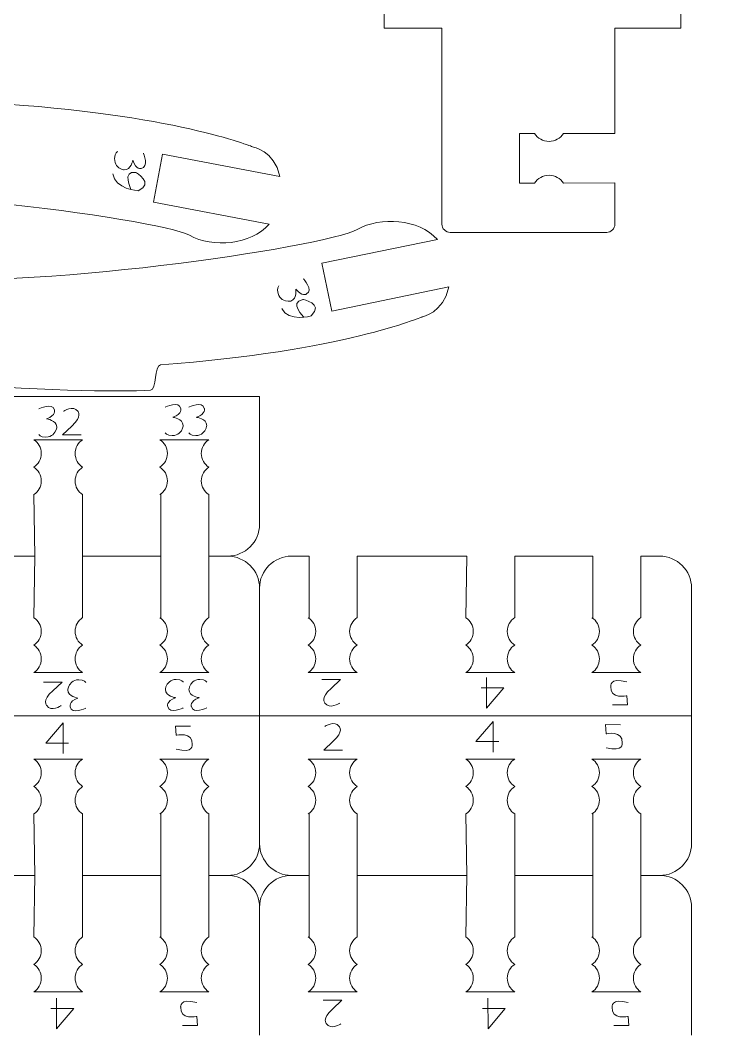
# Model space of a CAD drawing. Header units: centimetres. Extents: x -25 to 25, y -32.5 to 32.5.
# Drawn here: x 10.67 to 15.02, y -26.27 to -20.06 of the extents above; entities that cross this region are included whole.
import ezdxf

# ---------------------------------------------------------------- set-up
doc = ezdxf.new("R2010")
doc.units = ezdxf.units.CM
doc.header["$MEASUREMENT"] = 0
doc.layers.add('Capa 1', color=7, linetype='Continuous')

msp = doc.modelspace()

# ---------------------------------------------------------------- linework, layer by layer
at = {"layer": 'Capa 1', "color": 250, "lineweight": 9}
for points in [[(12.89804, -14.02155), (12.89804, -14.02155), (12.89804, -20.11241), (12.89804, -20.11241)], [(10.74885, -22.63686), (10.74885, -22.63686), (11.04886, -22.63702), (11.04886, -22.63702)], [(11.52241, -22.63686), (11.52241, -22.63686), (11.82242, -22.63702), (11.82242, -22.63702)], [(10.75486, -23.35103), (10.75486, -23.35103), (10.74885, -22.97374), (10.74885, -22.97374)], [(11.04886, -22.9739), (11.04886, -22.9739), (11.04886, -23.35103), (11.04886, -23.35103)], [(11.52842, -23.35103), (11.52842, -23.35103), (11.52842, -22.96956), (11.52842, -22.96956)], [(11.82242, -22.9739), (11.82242, -22.9739), (11.82242, -23.35103), (11.82242, -23.35103)], [(11.93744, -23.35103), (12.04524, -23.35103), (12.13344, -23.26283), (12.13344, -23.15503)], [(10.74885, -24.0652), (10.74885, -24.0652), (11.04886, -24.06504), (11.04886, -24.06504)], [(11.52241, -24.0652), (11.52241, -24.0652), (11.82242, -24.06504), (11.82242, -24.06504)], [(12.43203, -24.0652), (12.43203, -24.0652), (12.73204, -24.06504), (12.73204, -24.06504)], [(13.39796, -24.0652), (13.39796, -24.0652), (13.69797, -24.06504), (13.69797, -24.06504)], [(14.17152, -24.0652), (14.17152, -24.0652), (14.47153, -24.06504), (14.47153, -24.06504)], [(9.48433, -24.33021), (9.48433, -24.33021), (12.13344, -24.33021), (12.13344, -24.33021)], [(12.13344, -24.33021), (12.13344, -24.33021), (14.78255, -24.33021), (14.78255, -24.33021)], [(10.74885, -24.59522), (10.74885, -24.59522), (11.04886, -24.59538), (11.04886, -24.59538)], [(11.52241, -24.59522), (11.52241, -24.59522), (11.82242, -24.59538), (11.82242, -24.59538)], [(12.43203, -24.59522), (12.43203, -24.59522), (12.73204, -24.59538), (12.73204, -24.59538)], [(13.39796, -24.59522), (13.39796, -24.59522), (13.69797, -24.59538), (13.69797, -24.59538)], [(14.17152, -24.59522), (14.17152, -24.59522), (14.47153, -24.59538), (14.47153, -24.59538)], [(10.75486, -25.30939), (10.75486, -25.30939), (10.74885, -24.9321), (10.74885, -24.9321)], [(11.04886, -24.93226), (11.04886, -24.93226), (11.04886, -25.30939), (11.04886, -25.30939)], [(11.52842, -25.30939), (11.52842, -25.30939), (11.52842, -24.92792), (11.52842, -24.92792)], [(11.82242, -24.93226), (11.82242, -24.93226), (11.82242, -25.30939), (11.82242, -25.30939)], [(12.43804, -25.30939), (12.43804, -25.30939), (12.43804, -24.92792), (12.43804, -24.92792)], [(12.73204, -24.93226), (12.73204, -24.93226), (12.73204, -25.30939), (12.73204, -25.30939)], [(13.40397, -25.30939), (13.40397, -25.30939), (13.39796, -24.9321), (13.39796, -24.9321)], [(13.69797, -24.93226), (13.69797, -24.93226), (13.69797, -25.30939), (13.69797, -25.30939)], [(14.17753, -25.30939), (14.17753, -25.30939), (14.17753, -24.92792), (14.17753, -24.92792)], [(14.47153, -24.93226), (14.47153, -24.93226), (14.47153, -25.30939), (14.47153, -25.30939)], [(11.93744, -25.30939), (12.04524, -25.30939), (12.13344, -25.22119), (12.13344, -25.11339)], [(10.74885, -26.02356), (10.74885, -26.02356), (11.04886, -26.0234), (11.04886, -26.0234)], [(11.52241, -26.02356), (11.52241, -26.02356), (11.82242, -26.0234), (11.82242, -26.0234)], [(12.43203, -26.02356), (12.43203, -26.02356), (12.73204, -26.0234), (12.73204, -26.0234)], [(13.39796, -26.02356), (13.39796, -26.02356), (13.69797, -26.0234), (13.69797, -26.0234)], [(14.17152, -26.02356), (14.17152, -26.02356), (14.47153, -26.0234), (14.47153, -26.0234)]]:
    msp.add_open_spline(points, degree=3, dxfattribs=at)
at = {"layer": 'Capa 1', "color": 250, "lineweight": 18}
for points, knots in [([(15.01636, -19.55958), (15.01636, -19.55958), (14.71636, -19.55958), (14.71636, -19.55958), (14.71636, -19.55958), (14.71636, -19.55958), (14.71636, -20.11241), (14.71636, -20.11241)], [0, 0, 0, 0, 0.3333333, 0.3333333, 0.3333333, 0.3333333, 1, 1, 1, 1]), ([(7.49315, -20.80047), (8.21607, -20.49843), (10.05513, -20.40134), (10.41841, -20.41829), (10.41841, -20.41829), (10.46025, -20.42024), (10.44289, -20.57028), (10.48309, -20.57261), (10.48309, -20.57261), (11.59984, -20.63732), (12.09076, -20.8403), (12.09076, -20.8403), (12.09076, -20.8403), (12.09076, -20.8403), (12.22378, -20.86312), (12.25852, -21.02155), (12.25852, -21.02155), (12.25852, -21.02155), (11.53938, -20.88523), (11.53938, -20.88523), (11.53938, -20.88523), (11.53938, -20.88523), (11.4835, -21.17997), (11.4835, -21.17997), (11.4835, -21.17997), (11.4835, -21.17997), (12.19344, -21.31455), (12.19344, -21.31455), (12.19344, -21.31455), (12.07759, -21.44312), (11.8492, -21.46191), (11.70302, -21.38307), (11.70302, -21.38307), (11.50758, -21.27765), (9.61249, -21.03108), (8.9022, -21.14603), (8.9022, -21.14603), (8.19191, -21.26099), (8.0458, -21.49385), (7.59701, -21.47727), (7.59701, -21.47727), (7.49089, -21.47334), (7.41366, -21.43829), (7.36121, -21.38594), (7.36121, -21.38594), (7.36121, -21.38594), (8.10762, -21.15758), (8.10762, -21.15758), (8.10762, -21.15758), (8.10762, -21.15758), (8.01985, -20.87071), (8.01985, -20.87071), (8.01985, -20.87071), (8.01985, -20.87071), (7.27623, -21.09821), (7.27623, -21.09821), (7.27623, -21.09821), (7.2939, -20.96449), (7.37419, -20.83792), (7.49315, -20.80047)], [0, 0, 0, 0, 0.0625, 0.0625, 0.0625, 0.0625, 0.125, 0.125, 0.125, 0.125, 0.1875, 0.1875, 0.1875, 0.1875, 0.25, 0.25, 0.25, 0.25, 0.3125, 0.3125, 0.3125, 0.3125, 0.375, 0.375, 0.375, 0.375, 0.4375, 0.4375, 0.4375, 0.4375, 0.5, 0.5, 0.5, 0.5, 0.5625, 0.5625, 0.5625, 0.5625, 0.625, 0.625, 0.625, 0.625, 0.6875, 0.6875, 0.6875, 0.6875, 0.75, 0.75, 0.75, 0.75, 0.8125, 0.8125, 0.8125, 0.8125, 0.875, 0.875, 0.875, 0.875, 1, 1, 1, 1]), ([(8.53267, -22.00028), (9.26051, -22.29024), (11.10094, -22.3567), (11.46389, -22.3337), (11.46389, -22.3337), (11.50569, -22.33105), (11.48583, -22.18133), (11.52599, -22.17832), (11.52599, -22.17832), (12.6415, -22.09503), (13.12898, -21.88391), (13.12898, -21.88391), (13.12898, -21.88391), (13.12898, -21.88391), (13.2616, -21.85888), (13.2937, -21.6999), (13.2937, -21.6999), (13.2937, -21.6999), (12.57692, -21.84817), (12.57692, -21.84817), (12.57692, -21.84817), (12.57692, -21.84817), (12.51615, -21.55439), (12.51615, -21.55439), (12.51615, -21.55439), (12.51615, -21.55439), (13.22375, -21.40801), (13.22375, -21.40801), (13.22375, -21.40801), (13.10578, -21.2814), (12.87711, -21.26641), (12.73225, -21.34768), (12.73225, -21.34768), (12.5386, -21.45633), (10.64787, -21.73442), (9.93577, -21.6313), (9.93577, -21.6313), (9.22366, -21.52819), (9.07369, -21.29779), (8.62525, -21.32184), (8.62525, -21.32184), (8.51921, -21.32753), (8.44257, -21.36387), (8.391, -21.41708), (8.391, -21.41708), (8.391, -21.41708), (9.14111, -21.63299), (9.14111, -21.63299), (9.14111, -21.63299), (9.14111, -21.63299), (9.05813, -21.92128), (9.05813, -21.92128), (9.05813, -21.92128), (9.05813, -21.92128), (8.31082, -21.70618), (8.31082, -21.70618), (8.31082, -21.70618), (8.33071, -21.83959), (8.4131, -21.9648), (8.53267, -22.00028)], [0, 0, 0, 0, 0.0625, 0.0625, 0.0625, 0.0625, 0.125, 0.125, 0.125, 0.125, 0.1875, 0.1875, 0.1875, 0.1875, 0.25, 0.25, 0.25, 0.25, 0.3125, 0.3125, 0.3125, 0.3125, 0.375, 0.375, 0.375, 0.375, 0.4375, 0.4375, 0.4375, 0.4375, 0.5, 0.5, 0.5, 0.5, 0.5625, 0.5625, 0.5625, 0.5625, 0.625, 0.625, 0.625, 0.625, 0.6875, 0.6875, 0.6875, 0.6875, 0.75, 0.75, 0.75, 0.75, 0.8125, 0.8125, 0.8125, 0.8125, 0.875, 0.875, 0.875, 0.875, 1, 1, 1, 1]), ([(10.74885, -22.8053), (10.77655, -22.78752), (10.79491, -22.75644), (10.79491, -22.72108), (10.79491, -22.72108), (10.79491, -22.68572), (10.77655, -22.65464), (10.74885, -22.63686)], [0, 0, 0, 0, 0.3333333, 0.3333333, 0.3333333, 0.3333333, 1, 1, 1, 1]), ([(11.04886, -22.80546), (11.02116, -22.78768), (11.0028, -22.7566), (11.0028, -22.72124), (11.0028, -22.72124), (11.0028, -22.68588), (11.02116, -22.6548), (11.04886, -22.63702)], [0, 0, 0, 0, 0.3333333, 0.3333333, 0.3333333, 0.3333333, 1, 1, 1, 1]), ([(11.52241, -22.8053), (11.55011, -22.78752), (11.56847, -22.75644), (11.56847, -22.72108), (11.56847, -22.72108), (11.56847, -22.68572), (11.55011, -22.65464), (11.52241, -22.63686)], [0, 0, 0, 0, 0.3333333, 0.3333333, 0.3333333, 0.3333333, 1, 1, 1, 1]), ([(11.82242, -22.80546), (11.79472, -22.78768), (11.77636, -22.7566), (11.77636, -22.72124), (11.77636, -22.72124), (11.77636, -22.68588), (11.79472, -22.6548), (11.82242, -22.63702)], [0, 0, 0, 0, 0.3333333, 0.3333333, 0.3333333, 0.3333333, 1, 1, 1, 1]), ([(10.74885, -22.97374), (10.77655, -22.95596), (10.79491, -22.92488), (10.79491, -22.88952), (10.79491, -22.88952), (10.79491, -22.85416), (10.77655, -22.82308), (10.74885, -22.8053)], [0, 0, 0, 0, 0.3333333, 0.3333333, 0.3333333, 0.3333333, 1, 1, 1, 1]), ([(11.04886, -22.9739), (11.02116, -22.95612), (11.0028, -22.92504), (11.0028, -22.88968), (11.0028, -22.88968), (11.0028, -22.85432), (11.02116, -22.82324), (11.04886, -22.80546)], [0, 0, 0, 0, 0.3333333, 0.3333333, 0.3333333, 0.3333333, 1, 1, 1, 1]), ([(11.52241, -22.97374), (11.55011, -22.95596), (11.56847, -22.92488), (11.56847, -22.88952), (11.56847, -22.88952), (11.56847, -22.85416), (11.55011, -22.82308), (11.52241, -22.8053)], [0, 0, 0, 0, 0.3333333, 0.3333333, 0.3333333, 0.3333333, 1, 1, 1, 1]), ([(11.82242, -22.9739), (11.79472, -22.95612), (11.77636, -22.92504), (11.77636, -22.88968), (11.77636, -22.88968), (11.77636, -22.85432), (11.79472, -22.82324), (11.82242, -22.80546)], [0, 0, 0, 0, 0.3333333, 0.3333333, 0.3333333, 0.3333333, 1, 1, 1, 1]), ([(10.74885, -23.72832), (10.77655, -23.7461), (10.79491, -23.77718), (10.79491, -23.81254), (10.79491, -23.81254), (10.79491, -23.8479), (10.77655, -23.87898), (10.74885, -23.89676)], [0, 0, 0, 0, 0.3333333, 0.3333333, 0.3333333, 0.3333333, 1, 1, 1, 1]), ([(11.04886, -23.72816), (11.02116, -23.74594), (11.0028, -23.77702), (11.0028, -23.81238), (11.0028, -23.81238), (11.0028, -23.84774), (11.02116, -23.87882), (11.04886, -23.8966)], [0, 0, 0, 0, 0.3333333, 0.3333333, 0.3333333, 0.3333333, 1, 1, 1, 1]), ([(11.52241, -23.72832), (11.55011, -23.7461), (11.56847, -23.77718), (11.56847, -23.81254), (11.56847, -23.81254), (11.56847, -23.8479), (11.55011, -23.87898), (11.52241, -23.89676)], [0, 0, 0, 0, 0.3333333, 0.3333333, 0.3333333, 0.3333333, 1, 1, 1, 1]), ([(11.82242, -23.72816), (11.79472, -23.74594), (11.77636, -23.77702), (11.77636, -23.81238), (11.77636, -23.81238), (11.77636, -23.84774), (11.79472, -23.87882), (11.82242, -23.8966)], [0, 0, 0, 0, 0.3333333, 0.3333333, 0.3333333, 0.3333333, 1, 1, 1, 1]), ([(12.43203, -23.72832), (12.45973, -23.7461), (12.47809, -23.77718), (12.47809, -23.81254), (12.47809, -23.81254), (12.47809, -23.8479), (12.45973, -23.87898), (12.43203, -23.89676)], [0, 0, 0, 0, 0.3333333, 0.3333333, 0.3333333, 0.3333333, 1, 1, 1, 1]), ([(12.73204, -23.72816), (12.70434, -23.74594), (12.68598, -23.77702), (12.68598, -23.81238), (12.68598, -23.81238), (12.68598, -23.84774), (12.70434, -23.87882), (12.73204, -23.8966)], [0, 0, 0, 0, 0.3333333, 0.3333333, 0.3333333, 0.3333333, 1, 1, 1, 1]), ([(13.39796, -23.72832), (13.42566, -23.7461), (13.44402, -23.77718), (13.44402, -23.81254), (13.44402, -23.81254), (13.44402, -23.8479), (13.42566, -23.87898), (13.39796, -23.89676)], [0, 0, 0, 0, 0.3333333, 0.3333333, 0.3333333, 0.3333333, 1, 1, 1, 1]), ([(13.69797, -23.72816), (13.67027, -23.74594), (13.65191, -23.77702), (13.65191, -23.81238), (13.65191, -23.81238), (13.65191, -23.84774), (13.67027, -23.87882), (13.69797, -23.8966)], [0, 0, 0, 0, 0.3333333, 0.3333333, 0.3333333, 0.3333333, 1, 1, 1, 1]), ([(14.17152, -23.72832), (14.19922, -23.7461), (14.21758, -23.77718), (14.21758, -23.81254), (14.21758, -23.81254), (14.21758, -23.8479), (14.19922, -23.87898), (14.17152, -23.89676)], [0, 0, 0, 0, 0.3333333, 0.3333333, 0.3333333, 0.3333333, 1, 1, 1, 1]), ([(14.47153, -23.72816), (14.44383, -23.74594), (14.42547, -23.77702), (14.42547, -23.81238), (14.42547, -23.81238), (14.42547, -23.84774), (14.44383, -23.87882), (14.47153, -23.8966)], [0, 0, 0, 0, 0.3333333, 0.3333333, 0.3333333, 0.3333333, 1, 1, 1, 1]), ([(10.74885, -23.89676), (10.77655, -23.91454), (10.79491, -23.94562), (10.79491, -23.98098), (10.79491, -23.98098), (10.79491, -24.01634), (10.77655, -24.04742), (10.74885, -24.0652)], [0, 0, 0, 0, 0.3333333, 0.3333333, 0.3333333, 0.3333333, 1, 1, 1, 1]), ([(11.04886, -23.8966), (11.02116, -23.91438), (11.0028, -23.94546), (11.0028, -23.98082), (11.0028, -23.98082), (11.0028, -24.01618), (11.02116, -24.04726), (11.04886, -24.06504)], [0, 0, 0, 0, 0.3333333, 0.3333333, 0.3333333, 0.3333333, 1, 1, 1, 1]), ([(11.52241, -23.89676), (11.55011, -23.91454), (11.56847, -23.94562), (11.56847, -23.98098), (11.56847, -23.98098), (11.56847, -24.01634), (11.55011, -24.04742), (11.52241, -24.0652)], [0, 0, 0, 0, 0.3333333, 0.3333333, 0.3333333, 0.3333333, 1, 1, 1, 1]), ([(11.82242, -23.8966), (11.79472, -23.91438), (11.77636, -23.94546), (11.77636, -23.98082), (11.77636, -23.98082), (11.77636, -24.01618), (11.79472, -24.04726), (11.82242, -24.06504)], [0, 0, 0, 0, 0.3333333, 0.3333333, 0.3333333, 0.3333333, 1, 1, 1, 1]), ([(12.43203, -23.89676), (12.45973, -23.91454), (12.47809, -23.94562), (12.47809, -23.98098), (12.47809, -23.98098), (12.47809, -24.01634), (12.45973, -24.04742), (12.43203, -24.0652)], [0, 0, 0, 0, 0.3333333, 0.3333333, 0.3333333, 0.3333333, 1, 1, 1, 1]), ([(12.73204, -23.8966), (12.70434, -23.91438), (12.68598, -23.94546), (12.68598, -23.98082), (12.68598, -23.98082), (12.68598, -24.01618), (12.70434, -24.04726), (12.73204, -24.06504)], [0, 0, 0, 0, 0.3333333, 0.3333333, 0.3333333, 0.3333333, 1, 1, 1, 1]), ([(13.39796, -23.89676), (13.42566, -23.91454), (13.44402, -23.94562), (13.44402, -23.98098), (13.44402, -23.98098), (13.44402, -24.01634), (13.42566, -24.04742), (13.39796, -24.0652)], [0, 0, 0, 0, 0.3333333, 0.3333333, 0.3333333, 0.3333333, 1, 1, 1, 1]), ([(13.69797, -23.8966), (13.67027, -23.91438), (13.65191, -23.94546), (13.65191, -23.98082), (13.65191, -23.98082), (13.65191, -24.01618), (13.67027, -24.04726), (13.69797, -24.06504)], [0, 0, 0, 0, 0.3333333, 0.3333333, 0.3333333, 0.3333333, 1, 1, 1, 1]), ([(14.17152, -23.89676), (14.19922, -23.91454), (14.21758, -23.94562), (14.21758, -23.98098), (14.21758, -23.98098), (14.21758, -24.01634), (14.19922, -24.04742), (14.17152, -24.0652)], [0, 0, 0, 0, 0.3333333, 0.3333333, 0.3333333, 0.3333333, 1, 1, 1, 1]), ([(14.47153, -23.8966), (14.44383, -23.91438), (14.42547, -23.94546), (14.42547, -23.98082), (14.42547, -23.98082), (14.42547, -24.01618), (14.44383, -24.04726), (14.47153, -24.06504)], [0, 0, 0, 0, 0.3333333, 0.3333333, 0.3333333, 0.3333333, 1, 1, 1, 1]), ([(10.74885, -24.76366), (10.77655, -24.74588), (10.79491, -24.7148), (10.79491, -24.67944), (10.79491, -24.67944), (10.79491, -24.64408), (10.77655, -24.613), (10.74885, -24.59522)], [0, 0, 0, 0, 0.3333333, 0.3333333, 0.3333333, 0.3333333, 1, 1, 1, 1]), ([(11.04886, -24.76382), (11.02116, -24.74604), (11.0028, -24.71496), (11.0028, -24.6796), (11.0028, -24.6796), (11.0028, -24.64424), (11.02116, -24.61316), (11.04886, -24.59538)], [0, 0, 0, 0, 0.3333333, 0.3333333, 0.3333333, 0.3333333, 1, 1, 1, 1]), ([(11.52241, -24.76366), (11.55011, -24.74588), (11.56847, -24.7148), (11.56847, -24.67944), (11.56847, -24.67944), (11.56847, -24.64408), (11.55011, -24.613), (11.52241, -24.59522)], [0, 0, 0, 0, 0.3333333, 0.3333333, 0.3333333, 0.3333333, 1, 1, 1, 1]), ([(11.82242, -24.76382), (11.79472, -24.74604), (11.77636, -24.71496), (11.77636, -24.6796), (11.77636, -24.6796), (11.77636, -24.64424), (11.79472, -24.61316), (11.82242, -24.59538)], [0, 0, 0, 0, 0.3333333, 0.3333333, 0.3333333, 0.3333333, 1, 1, 1, 1]), ([(12.43203, -24.76366), (12.45973, -24.74588), (12.47809, -24.7148), (12.47809, -24.67944), (12.47809, -24.67944), (12.47809, -24.64408), (12.45973, -24.613), (12.43203, -24.59522)], [0, 0, 0, 0, 0.3333333, 0.3333333, 0.3333333, 0.3333333, 1, 1, 1, 1]), ([(12.73204, -24.76382), (12.70434, -24.74604), (12.68598, -24.71496), (12.68598, -24.6796), (12.68598, -24.6796), (12.68598, -24.64424), (12.70434, -24.61316), (12.73204, -24.59538)], [0, 0, 0, 0, 0.3333333, 0.3333333, 0.3333333, 0.3333333, 1, 1, 1, 1]), ([(13.39796, -24.76366), (13.42566, -24.74588), (13.44402, -24.7148), (13.44402, -24.67944), (13.44402, -24.67944), (13.44402, -24.64408), (13.42566, -24.613), (13.39796, -24.59522)], [0, 0, 0, 0, 0.3333333, 0.3333333, 0.3333333, 0.3333333, 1, 1, 1, 1]), ([(13.69797, -24.76382), (13.67027, -24.74604), (13.65191, -24.71496), (13.65191, -24.6796), (13.65191, -24.6796), (13.65191, -24.64424), (13.67027, -24.61316), (13.69797, -24.59538)], [0, 0, 0, 0, 0.3333333, 0.3333333, 0.3333333, 0.3333333, 1, 1, 1, 1]), ([(14.17152, -24.76366), (14.19922, -24.74588), (14.21758, -24.7148), (14.21758, -24.67944), (14.21758, -24.67944), (14.21758, -24.64408), (14.19922, -24.613), (14.17152, -24.59522)], [0, 0, 0, 0, 0.3333333, 0.3333333, 0.3333333, 0.3333333, 1, 1, 1, 1]), ([(14.47153, -24.76382), (14.44383, -24.74604), (14.42547, -24.71496), (14.42547, -24.6796), (14.42547, -24.6796), (14.42547, -24.64424), (14.44383, -24.61316), (14.47153, -24.59538)], [0, 0, 0, 0, 0.3333333, 0.3333333, 0.3333333, 0.3333333, 1, 1, 1, 1]), ([(10.74885, -24.9321), (10.77655, -24.91432), (10.79491, -24.88324), (10.79491, -24.84788), (10.79491, -24.84788), (10.79491, -24.81252), (10.77655, -24.78144), (10.74885, -24.76366)], [0, 0, 0, 0, 0.3333333, 0.3333333, 0.3333333, 0.3333333, 1, 1, 1, 1]), ([(11.04886, -24.93226), (11.02116, -24.91448), (11.0028, -24.8834), (11.0028, -24.84804), (11.0028, -24.84804), (11.0028, -24.81268), (11.02116, -24.7816), (11.04886, -24.76382)], [0, 0, 0, 0, 0.3333333, 0.3333333, 0.3333333, 0.3333333, 1, 1, 1, 1]), ([(11.52241, -24.9321), (11.55011, -24.91432), (11.56847, -24.88324), (11.56847, -24.84788), (11.56847, -24.84788), (11.56847, -24.81252), (11.55011, -24.78144), (11.52241, -24.76366)], [0, 0, 0, 0, 0.3333333, 0.3333333, 0.3333333, 0.3333333, 1, 1, 1, 1]), ([(11.82242, -24.93226), (11.79472, -24.91448), (11.77636, -24.8834), (11.77636, -24.84804), (11.77636, -24.84804), (11.77636, -24.81268), (11.79472, -24.7816), (11.82242, -24.76382)], [0, 0, 0, 0, 0.3333333, 0.3333333, 0.3333333, 0.3333333, 1, 1, 1, 1]), ([(12.43203, -24.9321), (12.45973, -24.91432), (12.47809, -24.88324), (12.47809, -24.84788), (12.47809, -24.84788), (12.47809, -24.81252), (12.45973, -24.78144), (12.43203, -24.76366)], [0, 0, 0, 0, 0.3333333, 0.3333333, 0.3333333, 0.3333333, 1, 1, 1, 1]), ([(12.73204, -24.93226), (12.70434, -24.91448), (12.68598, -24.8834), (12.68598, -24.84804), (12.68598, -24.84804), (12.68598, -24.81268), (12.70434, -24.7816), (12.73204, -24.76382)], [0, 0, 0, 0, 0.3333333, 0.3333333, 0.3333333, 0.3333333, 1, 1, 1, 1]), ([(13.39796, -24.9321), (13.42566, -24.91432), (13.44402, -24.88324), (13.44402, -24.84788), (13.44402, -24.84788), (13.44402, -24.81252), (13.42566, -24.78144), (13.39796, -24.76366)], [0, 0, 0, 0, 0.3333333, 0.3333333, 0.3333333, 0.3333333, 1, 1, 1, 1]), ([(13.69797, -24.93226), (13.67027, -24.91448), (13.65191, -24.8834), (13.65191, -24.84804), (13.65191, -24.84804), (13.65191, -24.81268), (13.67027, -24.7816), (13.69797, -24.76382)], [0, 0, 0, 0, 0.3333333, 0.3333333, 0.3333333, 0.3333333, 1, 1, 1, 1]), ([(14.17152, -24.9321), (14.19922, -24.91432), (14.21758, -24.88324), (14.21758, -24.84788), (14.21758, -24.84788), (14.21758, -24.81252), (14.19922, -24.78144), (14.17152, -24.76366)], [0, 0, 0, 0, 0.3333333, 0.3333333, 0.3333333, 0.3333333, 1, 1, 1, 1]), ([(14.47153, -24.93226), (14.44383, -24.91448), (14.42547, -24.8834), (14.42547, -24.84804), (14.42547, -24.84804), (14.42547, -24.81268), (14.44383, -24.7816), (14.47153, -24.76382)], [0, 0, 0, 0, 0.3333333, 0.3333333, 0.3333333, 0.3333333, 1, 1, 1, 1]), ([(10.74885, -25.68668), (10.77655, -25.70446), (10.79491, -25.73554), (10.79491, -25.7709), (10.79491, -25.7709), (10.79491, -25.80626), (10.77655, -25.83734), (10.74885, -25.85512)], [0, 0, 0, 0, 0.3333333, 0.3333333, 0.3333333, 0.3333333, 1, 1, 1, 1]), ([(11.04886, -25.68652), (11.02116, -25.7043), (11.0028, -25.73538), (11.0028, -25.77074), (11.0028, -25.77074), (11.0028, -25.8061), (11.02116, -25.83718), (11.04886, -25.85496)], [0, 0, 0, 0, 0.3333333, 0.3333333, 0.3333333, 0.3333333, 1, 1, 1, 1]), ([(11.52241, -25.68668), (11.55011, -25.70446), (11.56847, -25.73554), (11.56847, -25.7709), (11.56847, -25.7709), (11.56847, -25.80626), (11.55011, -25.83734), (11.52241, -25.85512)], [0, 0, 0, 0, 0.3333333, 0.3333333, 0.3333333, 0.3333333, 1, 1, 1, 1]), ([(11.82242, -25.68652), (11.79472, -25.7043), (11.77636, -25.73538), (11.77636, -25.77074), (11.77636, -25.77074), (11.77636, -25.8061), (11.79472, -25.83718), (11.82242, -25.85496)], [0, 0, 0, 0, 0.3333333, 0.3333333, 0.3333333, 0.3333333, 1, 1, 1, 1]), ([(12.43203, -25.68668), (12.45973, -25.70446), (12.47809, -25.73554), (12.47809, -25.7709), (12.47809, -25.7709), (12.47809, -25.80626), (12.45973, -25.83734), (12.43203, -25.85512)], [0, 0, 0, 0, 0.3333333, 0.3333333, 0.3333333, 0.3333333, 1, 1, 1, 1]), ([(12.73204, -25.68652), (12.70434, -25.7043), (12.68598, -25.73538), (12.68598, -25.77074), (12.68598, -25.77074), (12.68598, -25.8061), (12.70434, -25.83718), (12.73204, -25.85496)], [0, 0, 0, 0, 0.3333333, 0.3333333, 0.3333333, 0.3333333, 1, 1, 1, 1]), ([(13.39796, -25.68668), (13.42566, -25.70446), (13.44402, -25.73554), (13.44402, -25.7709), (13.44402, -25.7709), (13.44402, -25.80626), (13.42566, -25.83734), (13.39796, -25.85512)], [0, 0, 0, 0, 0.3333333, 0.3333333, 0.3333333, 0.3333333, 1, 1, 1, 1]), ([(13.69797, -25.68652), (13.67027, -25.7043), (13.65191, -25.73538), (13.65191, -25.77074), (13.65191, -25.77074), (13.65191, -25.8061), (13.67027, -25.83718), (13.69797, -25.85496)], [0, 0, 0, 0, 0.3333333, 0.3333333, 0.3333333, 0.3333333, 1, 1, 1, 1]), ([(14.17152, -25.68668), (14.19922, -25.70446), (14.21758, -25.73554), (14.21758, -25.7709), (14.21758, -25.7709), (14.21758, -25.80626), (14.19922, -25.83734), (14.17152, -25.85512)], [0, 0, 0, 0, 0.3333333, 0.3333333, 0.3333333, 0.3333333, 1, 1, 1, 1]), ([(14.47153, -25.68652), (14.44383, -25.7043), (14.42547, -25.73538), (14.42547, -25.77074), (14.42547, -25.77074), (14.42547, -25.8061), (14.44383, -25.83718), (14.47153, -25.85496)], [0, 0, 0, 0, 0.3333333, 0.3333333, 0.3333333, 0.3333333, 1, 1, 1, 1]), ([(10.74885, -25.85512), (10.77655, -25.8729), (10.79491, -25.90398), (10.79491, -25.93934), (10.79491, -25.93934), (10.79491, -25.9747), (10.77655, -26.00578), (10.74885, -26.02356)], [0, 0, 0, 0, 0.3333333, 0.3333333, 0.3333333, 0.3333333, 1, 1, 1, 1]), ([(11.04886, -25.85496), (11.02116, -25.87274), (11.0028, -25.90382), (11.0028, -25.93918), (11.0028, -25.93918), (11.0028, -25.97454), (11.02116, -26.00562), (11.04886, -26.0234)], [0, 0, 0, 0, 0.3333333, 0.3333333, 0.3333333, 0.3333333, 1, 1, 1, 1]), ([(11.52241, -25.85512), (11.55011, -25.8729), (11.56847, -25.90398), (11.56847, -25.93934), (11.56847, -25.93934), (11.56847, -25.9747), (11.55011, -26.00578), (11.52241, -26.02356)], [0, 0, 0, 0, 0.3333333, 0.3333333, 0.3333333, 0.3333333, 1, 1, 1, 1]), ([(11.82242, -25.85496), (11.79472, -25.87274), (11.77636, -25.90382), (11.77636, -25.93918), (11.77636, -25.93918), (11.77636, -25.97454), (11.79472, -26.00562), (11.82242, -26.0234)], [0, 0, 0, 0, 0.3333333, 0.3333333, 0.3333333, 0.3333333, 1, 1, 1, 1]), ([(12.43203, -25.85512), (12.45973, -25.8729), (12.47809, -25.90398), (12.47809, -25.93934), (12.47809, -25.93934), (12.47809, -25.9747), (12.45973, -26.00578), (12.43203, -26.02356)], [0, 0, 0, 0, 0.3333333, 0.3333333, 0.3333333, 0.3333333, 1, 1, 1, 1]), ([(12.73204, -25.85496), (12.70434, -25.87274), (12.68598, -25.90382), (12.68598, -25.93918), (12.68598, -25.93918), (12.68598, -25.97454), (12.70434, -26.00562), (12.73204, -26.0234)], [0, 0, 0, 0, 0.3333333, 0.3333333, 0.3333333, 0.3333333, 1, 1, 1, 1]), ([(13.39796, -25.85512), (13.42566, -25.8729), (13.44402, -25.90398), (13.44402, -25.93934), (13.44402, -25.93934), (13.44402, -25.9747), (13.42566, -26.00578), (13.39796, -26.02356)], [0, 0, 0, 0, 0.3333333, 0.3333333, 0.3333333, 0.3333333, 1, 1, 1, 1]), ([(13.69797, -25.85496), (13.67027, -25.87274), (13.65191, -25.90382), (13.65191, -25.93918), (13.65191, -25.93918), (13.65191, -25.97454), (13.67027, -26.00562), (13.69797, -26.0234)], [0, 0, 0, 0, 0.3333333, 0.3333333, 0.3333333, 0.3333333, 1, 1, 1, 1]), ([(14.17152, -25.85512), (14.19922, -25.8729), (14.21758, -25.90398), (14.21758, -25.93934), (14.21758, -25.93934), (14.21758, -25.9747), (14.19922, -26.00578), (14.17152, -26.02356)], [0, 0, 0, 0, 0.3333333, 0.3333333, 0.3333333, 0.3333333, 1, 1, 1, 1]), ([(14.47153, -25.85496), (14.44383, -25.87274), (14.42547, -25.90382), (14.42547, -25.93918), (14.42547, -25.93918), (14.42547, -25.97454), (14.44383, -26.00562), (14.47153, -26.0234)], [0, 0, 0, 0, 0.3333333, 0.3333333, 0.3333333, 0.3333333, 1, 1, 1, 1])]:
    msp.add_open_spline(points, degree=3, knots=knots, dxfattribs=at)
at = {"layer": 'Capa 1', "color": 250, "lineweight": 9}
for points, knots in [([(13.99635, -21.06328), (13.99635, -21.06328), (14.31229, -21.06199), (14.31229, -21.06199), (14.31229, -21.06199), (14.31229, -21.06199), (14.31229, -21.31452), (14.31229, -21.31452), (14.31229, -21.31452), (14.31229, -21.32792), (14.30695, -21.34076), (14.29752, -21.35023), (14.29752, -21.35023), (14.28809, -21.3597), (14.27515, -21.36502), (14.26177, -21.36504), (14.26177, -21.36504), (14.26177, -21.36504), (13.30216, -21.36504), (13.30216, -21.36504), (13.30216, -21.36504), (13.28876, -21.36504), (13.27589, -21.35966), (13.26645, -21.35027), (13.26645, -21.35027), (13.25701, -21.34088), (13.25164, -21.32792), (13.25164, -21.31452), (13.25164, -21.31452), (13.25164, -21.31452), (13.25164, -20.11241), (13.25164, -20.11241), (13.25164, -20.11241), (13.25164, -20.11241), (12.89804, -20.11241), (12.89804, -20.11241)], [0, 0, 0, 0, 0.1, 0.1, 0.1, 0.1, 0.2, 0.2, 0.2, 0.2, 0.3, 0.3, 0.3, 0.3, 0.4, 0.4, 0.4, 0.4, 0.5, 0.5, 0.5, 0.5, 0.6, 0.6, 0.6, 0.6, 0.7, 0.7, 0.7, 0.7, 0.8, 0.8, 0.8, 0.8, 1, 1, 1, 1]), ([(14.71636, -20.11241), (14.71636, -20.11241), (14.31229, -20.11241), (14.31229, -20.11241), (14.31229, -20.11241), (14.31229, -20.11241), (14.31229, -20.75892), (14.31229, -20.75892), (14.31229, -20.75892), (14.31229, -20.75892), (13.99635, -20.75892), (13.99635, -20.75892)], [0, 0, 0, 0, 0.25, 0.25, 0.25, 0.25, 0.5, 0.5, 0.5, 0.5, 1, 1, 1, 1]), ([(13.82009, -20.75892), (13.82009, -20.75892), (13.72758, -20.75881), (13.72758, -20.75881), (13.72758, -20.75881), (13.72758, -20.75881), (13.72758, -21.06328), (13.72758, -21.06328), (13.72758, -21.06328), (13.72758, -21.06328), (13.82011, -21.06328), (13.82011, -21.06328)], [0, 0, 0, 0, 0.25, 0.25, 0.25, 0.25, 0.5, 0.5, 0.5, 0.5, 1, 1, 1, 1]), ([(13.99635, -20.75892), (13.97773, -20.78791), (13.94521, -20.80712), (13.90822, -20.80712), (13.90822, -20.80712), (13.87122, -20.80712), (13.8387, -20.78791), (13.82009, -20.75892)], [0, 0, 0, 0, 0.3333333, 0.3333333, 0.3333333, 0.3333333, 1, 1, 1, 1]), ([(13.99635, -21.06328), (13.97773, -21.03429), (13.94521, -21.01508), (13.90822, -21.01508), (13.90822, -21.01508), (13.87122, -21.01508), (13.8387, -21.03429), (13.82009, -21.06328)], [0, 0, 0, 0, 0.3333333, 0.3333333, 0.3333333, 0.3333333, 1, 1, 1, 1]), ([(9.48433, -22.37185), (9.48433, -22.37185), (12.13344, -22.37185), (12.13344, -22.37185), (12.13344, -22.37185), (12.13344, -22.37185), (12.13344, -23.15503), (12.13344, -23.15503)], [0, 0, 0, 0, 0.3333333, 0.3333333, 0.3333333, 0.3333333, 1, 1, 1, 1]), ([(10.08293, -23.72816), (10.08293, -23.72816), (10.08293, -23.35103), (10.08293, -23.35103), (10.08293, -23.35103), (10.08293, -23.35103), (10.75486, -23.35103), (10.75486, -23.35103), (10.75486, -23.35103), (10.75486, -23.35103), (10.74885, -23.72832), (10.74885, -23.72832)], [0, 0, 0, 0, 0.25, 0.25, 0.25, 0.25, 0.5, 0.5, 0.5, 0.5, 1, 1, 1, 1]), ([(11.04886, -23.72816), (11.04886, -23.72816), (11.04886, -23.35103), (11.04886, -23.35103), (11.04886, -23.35103), (11.04886, -23.35103), (11.52842, -23.35103), (11.52842, -23.35103), (11.52842, -23.35103), (11.52842, -23.35103), (11.52842, -23.7325), (11.52842, -23.7325)], [0, 0, 0, 0, 0.25, 0.25, 0.25, 0.25, 0.5, 0.5, 0.5, 0.5, 1, 1, 1, 1]), ([(11.82242, -23.72816), (11.82242, -23.72816), (11.82242, -23.35103), (11.82242, -23.35103), (11.82242, -23.35103), (11.82242, -23.35103), (11.93744, -23.35103), (11.93744, -23.35103), (11.93744, -23.35103), (12.04524, -23.35103), (12.13344, -23.43923), (12.13344, -23.54703)], [0, 0, 0, 0, 0.25, 0.25, 0.25, 0.25, 0.5, 0.5, 0.5, 0.5, 1, 1, 1, 1]), ([(12.13344, -24.33021), (12.13344, -23.87638), (12.13344, -23.54703), (12.13344, -23.54703), (12.13344, -23.54703), (12.13344, -23.43923), (12.22164, -23.35103), (12.32944, -23.35103), (12.32944, -23.35103), (12.32944, -23.35103), (12.43804, -23.35103), (12.43804, -23.35103), (12.43804, -23.35103), (12.43804, -23.35103), (12.43804, -23.7325), (12.43804, -23.7325)], [0, 0, 0, 0, 0.2, 0.2, 0.2, 0.2, 0.4, 0.4, 0.4, 0.4, 0.6, 0.6, 0.6, 0.6, 1, 1, 1, 1]), ([(12.73204, -23.72816), (12.73204, -23.72816), (12.73204, -23.35103), (12.73204, -23.35103), (12.73204, -23.35103), (12.73204, -23.35103), (13.40397, -23.35103), (13.40397, -23.35103), (13.40397, -23.35103), (13.40397, -23.35103), (13.39796, -23.72832), (13.39796, -23.72832)], [0, 0, 0, 0, 0.25, 0.25, 0.25, 0.25, 0.5, 0.5, 0.5, 0.5, 1, 1, 1, 1]), ([(13.69797, -23.72816), (13.69797, -23.72816), (13.69797, -23.35103), (13.69797, -23.35103), (13.69797, -23.35103), (13.69797, -23.35103), (14.17753, -23.35103), (14.17753, -23.35103), (14.17753, -23.35103), (14.17753, -23.35103), (14.17753, -23.7325), (14.17753, -23.7325)], [0, 0, 0, 0, 0.25, 0.25, 0.25, 0.25, 0.5, 0.5, 0.5, 0.5, 1, 1, 1, 1]), ([(14.47153, -23.72816), (14.47153, -23.72816), (14.47153, -23.35103), (14.47153, -23.35103), (14.47153, -23.35103), (14.47153, -23.35103), (14.58655, -23.35103), (14.58655, -23.35103), (14.58655, -23.35103), (14.69435, -23.35103), (14.78255, -23.43923), (14.78255, -23.54703), (14.78255, -23.54703), (14.78255, -23.54703), (14.78255, -23.89868), (14.78255, -24.33021)], [0, 0, 0, 0, 0.2, 0.2, 0.2, 0.2, 0.4, 0.4, 0.4, 0.4, 0.6, 0.6, 0.6, 0.6, 1, 1, 1, 1]), ([(12.13344, -24.33021), (12.13344, -24.78404), (12.13344, -25.11339), (12.13344, -25.11339), (12.13344, -25.11339), (12.13344, -25.22119), (12.22164, -25.30939), (12.32944, -25.30939)], [0, 0, 0, 0, 0.3333333, 0.3333333, 0.3333333, 0.3333333, 1, 1, 1, 1]), ([(14.58655, -25.30939), (14.69435, -25.30939), (14.78255, -25.22119), (14.78255, -25.11339), (14.78255, -25.11339), (14.78255, -25.11339), (14.78255, -24.76174), (14.78255, -24.33021)], [0, 0, 0, 0, 0.3333333, 0.3333333, 0.3333333, 0.3333333, 1, 1, 1, 1]), ([(10.08293, -25.68652), (10.08293, -25.68652), (10.08293, -25.30939), (10.08293, -25.30939), (10.08293, -25.30939), (10.08293, -25.30939), (10.75486, -25.30939), (10.75486, -25.30939), (10.75486, -25.30939), (10.75486, -25.30939), (10.74885, -25.68668), (10.74885, -25.68668)], [0, 0, 0, 0, 0.25, 0.25, 0.25, 0.25, 0.5, 0.5, 0.5, 0.5, 1, 1, 1, 1]), ([(11.04886, -25.68652), (11.04886, -25.68652), (11.04886, -25.30939), (11.04886, -25.30939), (11.04886, -25.30939), (11.04886, -25.30939), (11.52842, -25.30939), (11.52842, -25.30939), (11.52842, -25.30939), (11.52842, -25.30939), (11.52842, -25.69086), (11.52842, -25.69086)], [0, 0, 0, 0, 0.25, 0.25, 0.25, 0.25, 0.5, 0.5, 0.5, 0.5, 1, 1, 1, 1]), ([(11.82242, -25.68652), (11.82242, -25.68652), (11.82242, -25.30939), (11.82242, -25.30939), (11.82242, -25.30939), (11.82242, -25.30939), (11.93744, -25.30939), (11.93744, -25.30939), (11.93744, -25.30939), (12.04524, -25.30939), (12.13344, -25.39759), (12.13344, -25.50539)], [0, 0, 0, 0, 0.25, 0.25, 0.25, 0.25, 0.5, 0.5, 0.5, 0.5, 1, 1, 1, 1]), ([(12.13344, -26.28857), (12.13344, -25.83474), (12.13344, -25.50539), (12.13344, -25.50539), (12.13344, -25.50539), (12.13344, -25.39759), (12.22164, -25.30939), (12.32944, -25.30939), (12.32944, -25.30939), (12.32944, -25.30939), (12.43804, -25.30939), (12.43804, -25.30939), (12.43804, -25.30939), (12.43804, -25.30939), (12.43804, -25.69086), (12.43804, -25.69086)], [0, 0, 0, 0, 0.2, 0.2, 0.2, 0.2, 0.4, 0.4, 0.4, 0.4, 0.6, 0.6, 0.6, 0.6, 1, 1, 1, 1]), ([(12.73204, -25.68652), (12.73204, -25.68652), (12.73204, -25.30939), (12.73204, -25.30939), (12.73204, -25.30939), (12.73204, -25.30939), (13.40397, -25.30939), (13.40397, -25.30939), (13.40397, -25.30939), (13.40397, -25.30939), (13.39796, -25.68668), (13.39796, -25.68668)], [0, 0, 0, 0, 0.25, 0.25, 0.25, 0.25, 0.5, 0.5, 0.5, 0.5, 1, 1, 1, 1]), ([(13.69797, -25.68652), (13.69797, -25.68652), (13.69797, -25.30939), (13.69797, -25.30939), (13.69797, -25.30939), (13.69797, -25.30939), (14.17753, -25.30939), (14.17753, -25.30939), (14.17753, -25.30939), (14.17753, -25.30939), (14.17753, -25.69086), (14.17753, -25.69086)], [0, 0, 0, 0, 0.25, 0.25, 0.25, 0.25, 0.5, 0.5, 0.5, 0.5, 1, 1, 1, 1]), ([(14.47153, -25.68652), (14.47153, -25.68652), (14.47153, -25.30939), (14.47153, -25.30939), (14.47153, -25.30939), (14.47153, -25.30939), (14.58655, -25.30939), (14.58655, -25.30939), (14.58655, -25.30939), (14.69435, -25.30939), (14.78255, -25.39759), (14.78255, -25.50539), (14.78255, -25.50539), (14.78255, -25.50539), (14.78255, -25.85704), (14.78255, -26.28857)], [0, 0, 0, 0, 0.2, 0.2, 0.2, 0.2, 0.4, 0.4, 0.4, 0.4, 0.6, 0.6, 0.6, 0.6, 1, 1, 1, 1])]:
    msp.add_open_spline(points, degree=3, knots=knots, dxfattribs=at)
at = {"layer": 'Capa 1', "color": 22, "lineweight": 5}
for points, knots in [([(11.26416, -20.86958), (11.26416, -20.86958), (11.2453, -20.87574), (11.24443, -20.9118), (11.24443, -20.9118), (11.24397, -20.93051), (11.24988, -20.94427), (11.25696, -20.95442), (11.25696, -20.95442), (11.27427, -20.97915), (11.30319, -20.98204), (11.30319, -20.98204), (11.30319, -20.98204), (11.3449, -20.98321), (11.35644, -20.92255), (11.35644, -20.92255), (11.35644, -20.92255), (11.37526, -20.98369), (11.40804, -20.97319), (11.40804, -20.97319), (11.40804, -20.97319), (11.45789, -20.9674), (11.42093, -20.87859), (11.42093, -20.87859)], [0, 0, 0, 0, 0.1428571, 0.1428571, 0.1428571, 0.1428571, 0.2857143, 0.2857143, 0.2857143, 0.2857143, 0.4285714, 0.4285714, 0.4285714, 0.4285714, 0.5714286, 0.5714286, 0.5714286, 0.5714286, 0.7142857, 0.7142857, 0.7142857, 0.7142857, 1, 1, 1, 1]), ([(11.34501, -21.10208), (11.34501, -21.10208), (11.28691, -20.98388), (11.37475, -20.99717), (11.37475, -20.99717), (11.37475, -20.99717), (11.49076, -21.06362), (11.39024, -21.10957), (11.39024, -21.10957), (11.39024, -21.10957), (11.24538, -21.10077), (11.23459, -21.0054)], [0, 0, 0, 0, 0.25, 0.25, 0.25, 0.25, 0.5, 0.5, 0.5, 0.5, 1, 1, 1, 1]), ([(12.2511, -21.69405), (12.2511, -21.69405), (12.23543, -21.70623), (12.2468, -21.74046), (12.2468, -21.74046), (12.2527, -21.75822), (12.26291, -21.76918), (12.273, -21.77633), (12.273, -21.77633), (12.29765, -21.79376), (12.32585, -21.7867), (12.32585, -21.7867), (12.32585, -21.7867), (12.3655, -21.77371), (12.35586, -21.71272), (12.35586, -21.71272), (12.35586, -21.71272), (12.39423, -21.7639), (12.42154, -21.74293), (12.42154, -21.74293), (12.42154, -21.74293), (12.46649, -21.72064), (12.40169, -21.64955), (12.40169, -21.64955)], [0, 0, 0, 0, 0.1428571, 0.1428571, 0.1428571, 0.1428571, 0.2857143, 0.2857143, 0.2857143, 0.2857143, 0.4285714, 0.4285714, 0.4285714, 0.4285714, 0.5714286, 0.5714286, 0.5714286, 0.5714286, 0.7142857, 0.7142857, 0.7142857, 0.7142857, 1, 1, 1, 1]), ([(12.40578, -21.88555), (12.40578, -21.88555), (12.31115, -21.79394), (12.39831, -21.77675), (12.39831, -21.77675), (12.39831, -21.77675), (12.52995, -21.80008), (12.45089, -21.8773), (12.45089, -21.8773), (12.45089, -21.8773), (12.31157, -21.91799), (12.26918, -21.83187)], [0, 0, 0, 0, 0.25, 0.25, 0.25, 0.25, 0.5, 0.5, 0.5, 0.5, 1, 1, 1, 1]), ([(10.78014, -22.6041), (10.78014, -22.6041), (10.78737, -22.62258), (10.82342, -22.62138), (10.82342, -22.62138), (10.84213, -22.62076), (10.85553, -22.61407), (10.86525, -22.60642), (10.86525, -22.60642), (10.88895, -22.58772), (10.89017, -22.55868), (10.89017, -22.55868), (10.89017, -22.55868), (10.88895, -22.51697), (10.82773, -22.50893), (10.82773, -22.50893), (10.82773, -22.50893), (10.88769, -22.48664), (10.87532, -22.45451), (10.87532, -22.45451), (10.87532, -22.45451), (10.86668, -22.40508), (10.78014, -22.44707), (10.78014, -22.44707)], [0, 0, 0, 0, 0.1428571, 0.1428571, 0.1428571, 0.1428571, 0.2857143, 0.2857143, 0.2857143, 0.2857143, 0.4285714, 0.4285714, 0.4285714, 0.4285714, 0.5714286, 0.5714286, 0.5714286, 0.5714286, 0.7142857, 0.7142857, 0.7142857, 0.7142857, 1, 1, 1, 1]), ([(11.55503, -22.59441), (11.55503, -22.59441), (11.56226, -22.61289), (11.59831, -22.61169), (11.59831, -22.61169), (11.61702, -22.61107), (11.63042, -22.60438), (11.64014, -22.59673), (11.64014, -22.59673), (11.66384, -22.57803), (11.66506, -22.54899), (11.66506, -22.54899), (11.66506, -22.54899), (11.66384, -22.50728), (11.60262, -22.49924), (11.60262, -22.49924), (11.60262, -22.49924), (11.66258, -22.47695), (11.65021, -22.44482), (11.65021, -22.44482), (11.65021, -22.44482), (11.64157, -22.39539), (11.55503, -22.43738), (11.55503, -22.43738)], [0, 0, 0, 0, 0.1428571, 0.1428571, 0.1428571, 0.1428571, 0.2857143, 0.2857143, 0.2857143, 0.2857143, 0.4285714, 0.4285714, 0.4285714, 0.4285714, 0.5714286, 0.5714286, 0.5714286, 0.5714286, 0.7142857, 0.7142857, 0.7142857, 0.7142857, 1, 1, 1, 1]), ([(11.69955, -22.59441), (11.69955, -22.59441), (11.70678, -22.61289), (11.74283, -22.61169), (11.74283, -22.61169), (11.76154, -22.61107), (11.77494, -22.60438), (11.78466, -22.59673), (11.78466, -22.59673), (11.80836, -22.57803), (11.80958, -22.54899), (11.80958, -22.54899), (11.80958, -22.54899), (11.80836, -22.50728), (11.74714, -22.49924), (11.74714, -22.49924), (11.74714, -22.49924), (11.8071, -22.47695), (11.79473, -22.44482), (11.79473, -22.44482), (11.79473, -22.44482), (11.78609, -22.39539), (11.69955, -22.43738), (11.69955, -22.43738)], [0, 0, 0, 0, 0.1428571, 0.1428571, 0.1428571, 0.1428571, 0.2857143, 0.2857143, 0.2857143, 0.2857143, 0.4285714, 0.4285714, 0.4285714, 0.4285714, 0.5714286, 0.5714286, 0.5714286, 0.5714286, 0.7142857, 0.7142857, 0.7142857, 0.7142857, 1, 1, 1, 1]), ([(10.93044, -22.4627), (10.93044, -22.4627), (10.99227, -22.42189), (11.01943, -22.4627), (11.01943, -22.4627), (11.01943, -22.4627), (11.05035, -22.4936), (10.98236, -22.55294)], [0, 0, 0, 0, 0.3333333, 0.3333333, 0.3333333, 0.3333333, 1, 1, 1, 1]), ([(10.98236, -22.55294), (10.98236, -22.55294), (10.92428, -22.60732), (10.92428, -22.60732), (10.92428, -22.60732), (10.92428, -22.60732), (11.0396, -22.60732), (11.0396, -22.60732)], [0, 0, 0, 0, 0.3333333, 0.3333333, 0.3333333, 0.3333333, 1, 1, 1, 1]), ([(14.38576, -24.20731), (14.38576, -24.20731), (14.28067, -24.23137), (14.28685, -24.15014), (14.28685, -24.15014), (14.28685, -24.15014), (14.27574, -24.09445), (14.38576, -24.12166)], [0, 0, 0, 0, 0.3333333, 0.3333333, 0.3333333, 0.3333333, 1, 1, 1, 1]), ([(10.8655, -24.17746), (10.8655, -24.17746), (10.92358, -24.12308), (10.92358, -24.12308), (10.92358, -24.12308), (10.92358, -24.12308), (10.80826, -24.12308), (10.80826, -24.12308)], [0, 0, 0, 0, 0.3333333, 0.3333333, 0.3333333, 0.3333333, 1, 1, 1, 1]), ([(11.06772, -24.1263), (11.06772, -24.1263), (11.06049, -24.10782), (11.02444, -24.10902), (11.02444, -24.10902), (11.00573, -24.10964), (10.99233, -24.11633), (10.98261, -24.12398), (10.98261, -24.12398), (10.95891, -24.14268), (10.95769, -24.17172), (10.95769, -24.17172), (10.95769, -24.17172), (10.95891, -24.21343), (11.02013, -24.22147), (11.02013, -24.22147), (11.02013, -24.22147), (10.96017, -24.24376), (10.97254, -24.27589), (10.97254, -24.27589), (10.97254, -24.27589), (10.98118, -24.32532), (11.06772, -24.28333), (11.06772, -24.28333)], [0, 0, 0, 0, 0.1428571, 0.1428571, 0.1428571, 0.1428571, 0.2857143, 0.2857143, 0.2857143, 0.2857143, 0.4285714, 0.4285714, 0.4285714, 0.4285714, 0.5714286, 0.5714286, 0.5714286, 0.5714286, 0.7142857, 0.7142857, 0.7142857, 0.7142857, 1, 1, 1, 1]), ([(11.666, -24.1241), (11.666, -24.1241), (11.65877, -24.10562), (11.62272, -24.10682), (11.62272, -24.10682), (11.60401, -24.10744), (11.59061, -24.11413), (11.58089, -24.12178), (11.58089, -24.12178), (11.55719, -24.14048), (11.55597, -24.16952), (11.55597, -24.16952), (11.55597, -24.16952), (11.55719, -24.21123), (11.61841, -24.21927), (11.61841, -24.21927), (11.61841, -24.21927), (11.55845, -24.24156), (11.57082, -24.27369), (11.57082, -24.27369), (11.57082, -24.27369), (11.57946, -24.32312), (11.666, -24.28113), (11.666, -24.28113)], [0, 0, 0, 0, 0.1428571, 0.1428571, 0.1428571, 0.1428571, 0.2857143, 0.2857143, 0.2857143, 0.2857143, 0.4285714, 0.4285714, 0.4285714, 0.4285714, 0.5714286, 0.5714286, 0.5714286, 0.5714286, 0.7142857, 0.7142857, 0.7142857, 0.7142857, 1, 1, 1, 1]), ([(11.81052, -24.1241), (11.81052, -24.1241), (11.80329, -24.10562), (11.76724, -24.10682), (11.76724, -24.10682), (11.74853, -24.10744), (11.73513, -24.11413), (11.72541, -24.12178), (11.72541, -24.12178), (11.70171, -24.14048), (11.70049, -24.16952), (11.70049, -24.16952), (11.70049, -24.16952), (11.70171, -24.21123), (11.76293, -24.21927), (11.76293, -24.21927), (11.76293, -24.21927), (11.70297, -24.24156), (11.71534, -24.27369), (11.71534, -24.27369), (11.71534, -24.27369), (11.72398, -24.32312), (11.81052, -24.28113), (11.81052, -24.28113)], [0, 0, 0, 0, 0.1428571, 0.1428571, 0.1428571, 0.1428571, 0.2857143, 0.2857143, 0.2857143, 0.2857143, 0.4285714, 0.4285714, 0.4285714, 0.4285714, 0.5714286, 0.5714286, 0.5714286, 0.5714286, 0.7142857, 0.7142857, 0.7142857, 0.7142857, 1, 1, 1, 1]), ([(12.57173, -24.16193), (12.57173, -24.16193), (12.62981, -24.10755), (12.62981, -24.10755), (12.62981, -24.10755), (12.62981, -24.10755), (12.51449, -24.10755), (12.51449, -24.10755)], [0, 0, 0, 0, 0.3333333, 0.3333333, 0.3333333, 0.3333333, 1, 1, 1, 1]), ([(13.4913, -24.15927), (13.4913, -24.15927), (13.63096, -24.15927), (13.63096, -24.15927), (13.63096, -24.15927), (13.63096, -24.15927), (13.52591, -24.28288), (13.52591, -24.28288), (13.52591, -24.28288), (13.52591, -24.28288), (13.5247, -24.09497), (13.5247, -24.09497)], [0, 0, 0, 0, 0.25, 0.25, 0.25, 0.25, 0.5, 0.5, 0.5, 0.5, 1, 1, 1, 1]), ([(10.91742, -24.2677), (10.91742, -24.2677), (10.85559, -24.30851), (10.82843, -24.2677), (10.82843, -24.2677), (10.82843, -24.2677), (10.79751, -24.2368), (10.8655, -24.17746)], [0, 0, 0, 0, 0.3333333, 0.3333333, 0.3333333, 0.3333333, 1, 1, 1, 1]), ([(12.62365, -24.25217), (12.62365, -24.25217), (12.56182, -24.29298), (12.53466, -24.25217), (12.53466, -24.25217), (12.53466, -24.25217), (12.50374, -24.22127), (12.57173, -24.16193)], [0, 0, 0, 0, 0.3333333, 0.3333333, 0.3333333, 0.3333333, 1, 1, 1, 1]), ([(14.29758, -24.26314), (14.29758, -24.26314), (14.38905, -24.26369), (14.38905, -24.26369), (14.38905, -24.26369), (14.38905, -24.26369), (14.38576, -24.20731), (14.38576, -24.20731)], [0, 0, 0, 0, 0.3333333, 0.3333333, 0.3333333, 0.3333333, 1, 1, 1, 1]), ([(10.96308, -24.49761), (10.96308, -24.49761), (10.82342, -24.49761), (10.82342, -24.49761), (10.82342, -24.49761), (10.82342, -24.49761), (10.92847, -24.374), (10.92847, -24.374), (10.92847, -24.374), (10.92847, -24.374), (10.92968, -24.56191), (10.92968, -24.56191)], [0, 0, 0, 0, 0.25, 0.25, 0.25, 0.25, 0.5, 0.5, 0.5, 0.5, 1, 1, 1, 1]), ([(11.70958, -24.39374), (11.70958, -24.39374), (11.61811, -24.39319), (11.61811, -24.39319), (11.61811, -24.39319), (11.61811, -24.39319), (11.6214, -24.44957), (11.6214, -24.44957)], [0, 0, 0, 0, 0.3333333, 0.3333333, 0.3333333, 0.3333333, 1, 1, 1, 1]), ([(12.53284, -24.39589), (12.53284, -24.39589), (12.59467, -24.35508), (12.62183, -24.39589), (12.62183, -24.39589), (12.62183, -24.39589), (12.65275, -24.42679), (12.58476, -24.48613)], [0, 0, 0, 0, 0.3333333, 0.3333333, 0.3333333, 0.3333333, 1, 1, 1, 1]), ([(13.6001, -24.48879), (13.6001, -24.48879), (13.46044, -24.48879), (13.46044, -24.48879), (13.46044, -24.48879), (13.46044, -24.48879), (13.56549, -24.36518), (13.56549, -24.36518), (13.56549, -24.36518), (13.56549, -24.36518), (13.5667, -24.55309), (13.5667, -24.55309)], [0, 0, 0, 0, 0.25, 0.25, 0.25, 0.25, 0.5, 0.5, 0.5, 0.5, 1, 1, 1, 1]), ([(14.3466, -24.38492), (14.3466, -24.38492), (14.25513, -24.38437), (14.25513, -24.38437), (14.25513, -24.38437), (14.25513, -24.38437), (14.25842, -24.44075), (14.25842, -24.44075)], [0, 0, 0, 0, 0.3333333, 0.3333333, 0.3333333, 0.3333333, 1, 1, 1, 1]), ([(11.6214, -24.44957), (11.6214, -24.44957), (11.72649, -24.42551), (11.72031, -24.50674), (11.72031, -24.50674), (11.72031, -24.50674), (11.73142, -24.56243), (11.6214, -24.53522)], [0, 0, 0, 0, 0.3333333, 0.3333333, 0.3333333, 0.3333333, 1, 1, 1, 1]), ([(14.25842, -24.44075), (14.25842, -24.44075), (14.36351, -24.41669), (14.35733, -24.49792), (14.35733, -24.49792), (14.35733, -24.49792), (14.36844, -24.55361), (14.25842, -24.5264)], [0, 0, 0, 0, 0.3333333, 0.3333333, 0.3333333, 0.3333333, 1, 1, 1, 1]), ([(12.58476, -24.48613), (12.58476, -24.48613), (12.52668, -24.54051), (12.52668, -24.54051), (12.52668, -24.54051), (12.52668, -24.54051), (12.642, -24.54051), (12.642, -24.54051)], [0, 0, 0, 0, 0.3333333, 0.3333333, 0.3333333, 0.3333333, 1, 1, 1, 1]), ([(10.85428, -26.12601), (10.85428, -26.12601), (10.99394, -26.12601), (10.99394, -26.12601), (10.99394, -26.12601), (10.99394, -26.12601), (10.88889, -26.24962), (10.88889, -26.24962), (10.88889, -26.24962), (10.88889, -26.24962), (10.88768, -26.06171), (10.88768, -26.06171)], [0, 0, 0, 0, 0.25, 0.25, 0.25, 0.25, 0.5, 0.5, 0.5, 0.5, 1, 1, 1, 1]), ([(11.74874, -26.17405), (11.74874, -26.17405), (11.64365, -26.19811), (11.64983, -26.11688), (11.64983, -26.11688), (11.64983, -26.11688), (11.63872, -26.06119), (11.74874, -26.0884)], [0, 0, 0, 0, 0.3333333, 0.3333333, 0.3333333, 0.3333333, 1, 1, 1, 1]), ([(12.58055, -26.12867), (12.58055, -26.12867), (12.63863, -26.07429), (12.63863, -26.07429), (12.63863, -26.07429), (12.63863, -26.07429), (12.52331, -26.07429), (12.52331, -26.07429)], [0, 0, 0, 0, 0.3333333, 0.3333333, 0.3333333, 0.3333333, 1, 1, 1, 1]), ([(13.50012, -26.12601), (13.50012, -26.12601), (13.63978, -26.12601), (13.63978, -26.12601), (13.63978, -26.12601), (13.63978, -26.12601), (13.53473, -26.24962), (13.53473, -26.24962), (13.53473, -26.24962), (13.53473, -26.24962), (13.53352, -26.06171), (13.53352, -26.06171)], [0, 0, 0, 0, 0.25, 0.25, 0.25, 0.25, 0.5, 0.5, 0.5, 0.5, 1, 1, 1, 1]), ([(14.39458, -26.17405), (14.39458, -26.17405), (14.28949, -26.19811), (14.29567, -26.11688), (14.29567, -26.11688), (14.29567, -26.11688), (14.28456, -26.06119), (14.39458, -26.0884)], [0, 0, 0, 0, 0.3333333, 0.3333333, 0.3333333, 0.3333333, 1, 1, 1, 1]), ([(12.63247, -26.21891), (12.63247, -26.21891), (12.57064, -26.25972), (12.54348, -26.21891), (12.54348, -26.21891), (12.54348, -26.21891), (12.51256, -26.18801), (12.58055, -26.12867)], [0, 0, 0, 0, 0.3333333, 0.3333333, 0.3333333, 0.3333333, 1, 1, 1, 1]), ([(11.66056, -26.22988), (11.66056, -26.22988), (11.75203, -26.23043), (11.75203, -26.23043), (11.75203, -26.23043), (11.75203, -26.23043), (11.74874, -26.17405), (11.74874, -26.17405)], [0, 0, 0, 0, 0.3333333, 0.3333333, 0.3333333, 0.3333333, 1, 1, 1, 1]), ([(14.3064, -26.22988), (14.3064, -26.22988), (14.39787, -26.23043), (14.39787, -26.23043), (14.39787, -26.23043), (14.39787, -26.23043), (14.39458, -26.17405), (14.39458, -26.17405)], [0, 0, 0, 0, 0.3333333, 0.3333333, 0.3333333, 0.3333333, 1, 1, 1, 1])]:
    msp.add_open_spline(points, degree=3, knots=knots, dxfattribs=at)

doc.saveas('drawing.dxf')
